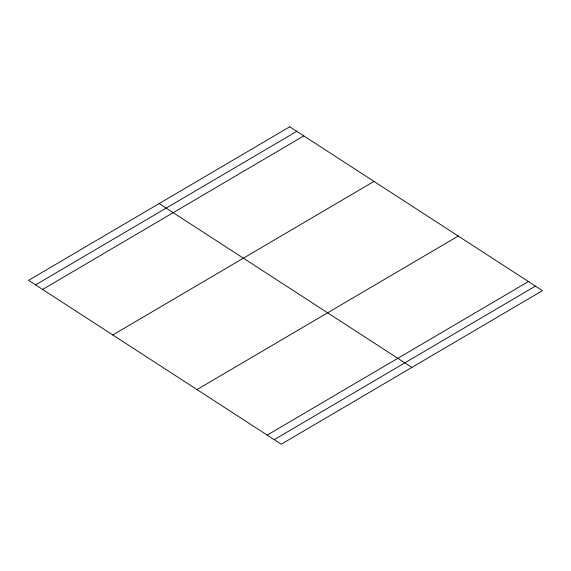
<?xml version="1.0" encoding="UTF-8"?>
<svg xmlns="http://www.w3.org/2000/svg" width="571" height="571" viewBox="0 0 571 571"><rect width="100%" height="100%" fill="white"/><g stroke="black" fill="none" stroke-linecap="round" stroke-linejoin="round"><path stroke-width="0.86" d="M35.566 284.9L296.777 131.337M42.589 289.454L303.793 135.891M112.78 334.97L373.984 181.407M197.016 389.593L458.22 236.03M267.207 435.109L528.411 281.546M274.223 439.663L535.434 286.1M159.152 203.569L411.848 367.431M289.754 126.783L28.55 280.347L281.246 444.217L542.45 290.653L289.754 126.783"/></g></svg>
